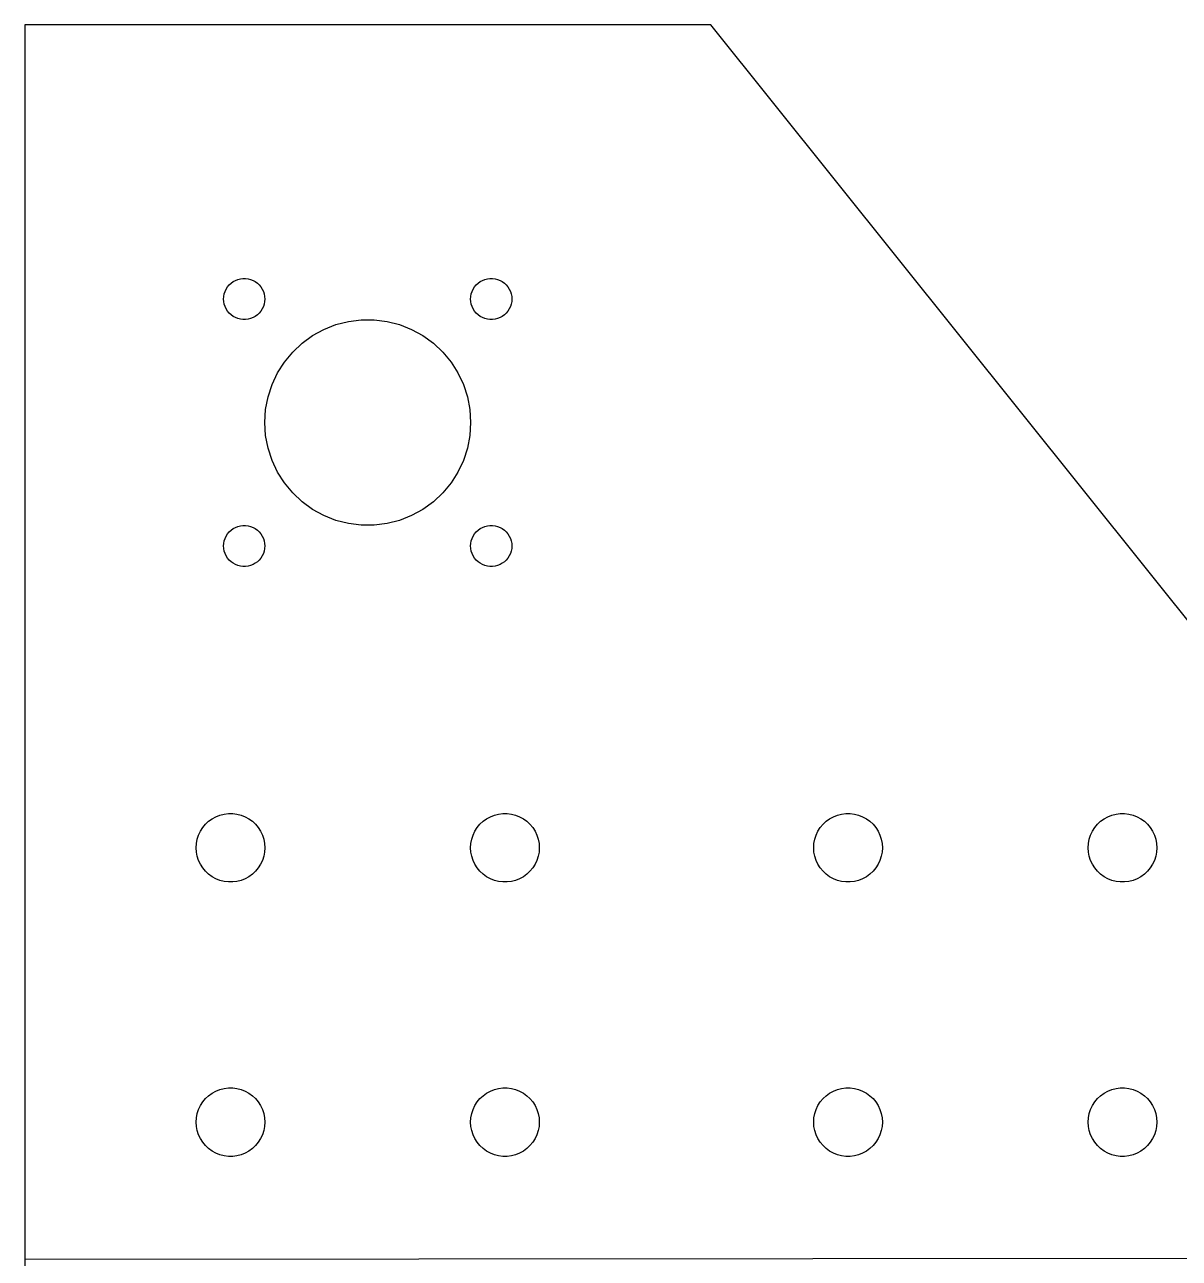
# Model space of a CAD drawing. Extents: x 0 to 330, y 0 to 287.
# Drawn here: x 0 to 84.1, y 100.1 to 190 of the extents above; entities that cross this region are included whole.
import ezdxf

# ---------------------------------------------------------------- set-up
doc = ezdxf.new("R2010")
doc.units = 0
doc.layers.add('LAYER_1', color=7, linetype='CONTINUOUS')

msp = doc.modelspace()

# ---------------------------------------------------------------- linework, layer by layer
at = {"layer": 'LAYER_1', "color": 7}
for p, q in [((49.999999, 189.999968), (0, 189.999968)), ((0, 189.999968), (0, 0)), ((90.000001, 139.99997), (49.999999, 189.999968)), ((14.6855, 170.722571), (14.7865, 170.881668)), ((14.7865, 170.881668), (14.9066, 171.02677)), ((14.9066, 171.02677), (15.0439, 171.155771)), ((15.0439, 171.155771), (15.1963, 171.266469)), ((15.1963, 171.266469), (15.3613, 171.35717)), ((15.3613, 171.35717), (15.5365, 171.426568)), ((15.5365, 171.426568), (15.7189, 171.473369)), ((15.7189, 171.473369), (15.9058, 171.496963)), ((15.9058, 171.496969), (16.0942, 171.496969)), ((16.0942, 171.496969), (16.2811, 171.473375)), ((16.2811, 171.473369), (16.4635, 171.426568)), ((16.4635, 171.426568), (16.6387, 171.35717)), ((16.6387, 171.35717), (16.8037, 171.266469)), ((16.8037, 171.266469), (16.9561, 171.155771)), ((16.9561, 171.155771), (17.0935, 171.02677)), ((17.0935, 171.02677), (17.2135, 170.881668)), ((17.2135, 170.881668), (17.3145, 170.722571)), ((32.685499, 170.722571), (32.786501, 170.881668)), ((32.786501, 170.881668), (32.906502, 171.02677)), ((32.906502, 171.02677), (33.043899, 171.155771)), ((33.043899, 171.155771), (33.196301, 171.266469)), ((33.196301, 171.266469), (33.3613, 171.35717)), ((33.3613, 171.35717), (33.536501, 171.426568)), ((33.536501, 171.426568), (33.718901, 171.473369)), ((33.718901, 171.473369), (33.9058, 171.496963)), ((33.9058, 171.496969), (34.0942, 171.496969)), ((34.0942, 171.496969), (34.281099, 171.473375)), ((34.281099, 171.473369), (34.463499, 171.426568)), ((34.463499, 171.426568), (34.6387, 171.35717)), ((34.6387, 171.35717), (34.803701, 171.266469)), ((34.803701, 171.266469), (34.956101, 171.155771)), ((34.956101, 171.155771), (35.093399, 171.02677)), ((35.093399, 171.02677), (35.213499, 170.881668)), ((35.213499, 170.881668), (35.314501, 170.722571)), ((14.5, 169.999969), (14.5118, 170.187968)), ((14.5118, 169.811969), (14.5, 169.999969)), ((14.5118, 170.187968), (14.5471, 170.372971)), ((14.5471, 170.372971), (14.6053, 170.552171)), ((14.6053, 170.552171), (14.6855, 170.722571)), ((17.3145, 170.722571), (17.3947, 170.552171)), ((17.3947, 170.552171), (17.4529, 170.372971)), ((17.4529, 170.372971), (17.4882, 170.187968)), ((17.4882, 170.187968), (17.5, 169.999969)), ((17.5, 169.999969), (17.4882, 169.811969)), ((32.5, 169.999969), (32.511797, 170.187968)), ((32.5118, 169.811969), (32.500003, 169.999969)), ((32.5118, 170.187968), (32.5471, 170.372971)), ((32.5471, 170.372971), (32.6053, 170.552171)), ((32.6053, 170.552171), (32.685499, 170.722571)), ((35.314501, 170.722571), (35.3947, 170.552171)), ((35.3947, 170.552171), (35.452899, 170.372971)), ((35.452899, 170.372971), (35.4882, 170.187968)), ((35.4882, 170.187968), (35.499997, 169.999969)), ((35.5, 169.999969), (35.488203, 169.811969)), ((14.5471, 169.62697), (14.5118, 169.811969)), ((14.6053, 169.44777), (14.5471, 169.62697)), ((14.6855, 169.27737), (14.6053, 169.44777)), ((14.7865, 169.11827), (14.6855, 169.27737)), ((14.9066, 168.973168), (14.7865, 169.11827)), ((17.2135, 169.11827), (17.0935, 168.973168)), ((17.3145, 169.27737), (17.2135, 169.11827)), ((17.3947, 169.44777), (17.3145, 169.27737)), ((17.4529, 169.62697), (17.3947, 169.44777)), ((17.4882, 169.811969), (17.4529, 169.62697)), ((32.5471, 169.62697), (32.5118, 169.811969)), ((32.6053, 169.44777), (32.5471, 169.62697)), ((32.685499, 169.27737), (32.6053, 169.44777)), ((32.786501, 169.11827), (32.685499, 169.27737)), ((32.906502, 168.973168), (32.786501, 169.11827)), ((35.213499, 169.11827), (35.093399, 168.973168)), ((35.314501, 169.27737), (35.213499, 169.11827)), ((35.3947, 169.44777), (35.314501, 169.27737)), ((35.452899, 169.62697), (35.3947, 169.44777)), ((35.4882, 169.811969), (35.452899, 169.62697)), ((15.0439, 168.84417), (14.9066, 168.973168)), ((15.1963, 168.733469), (15.0439, 168.84417)), ((15.3613, 168.642669), (15.1963, 168.733469)), ((15.5365, 168.573369), (15.3613, 168.642669)), ((15.7189, 168.526569), (15.5365, 168.573369)), ((15.9058, 168.50287), (15.7189, 168.526577)), ((16.0942, 168.50287), (15.9058, 168.50287)), ((16.2811, 168.526569), (16.0942, 168.502862)), ((16.4635, 168.573369), (16.2811, 168.526569)), ((16.6387, 168.642669), (16.4635, 168.573369)), ((16.8037, 168.733469), (16.6387, 168.642669)), ((16.9561, 168.84417), (16.8037, 168.733469)), ((17.0935, 168.973168), (16.9561, 168.84417)), ((22.6824, 168.132869), (23.5947, 168.367071)), ((23.5947, 168.367071), (24.5291, 168.485169)), ((24.5291, 168.485169), (25.4709, 168.485169)), ((25.4709, 168.485169), (26.4053, 168.367071)), ((26.4053, 168.367071), (27.3176, 168.132869)), ((33.043899, 168.84417), (32.906502, 168.973168)), ((33.196301, 168.733469), (33.043899, 168.84417)), ((33.3613, 168.642669), (33.196301, 168.733469)), ((33.536501, 168.573369), (33.3613, 168.642669)), ((33.718901, 168.526569), (33.536501, 168.573369)), ((33.9058, 168.50287), (33.718901, 168.526577)), ((34.0942, 168.50287), (33.9058, 168.50287)), ((34.281099, 168.526569), (34.0942, 168.502862)), ((34.463499, 168.573369), (34.281099, 168.526569)), ((34.6387, 168.642669), (34.463499, 168.573369)), ((34.803701, 168.733469), (34.6387, 168.642669)), ((34.956101, 168.84417), (34.803701, 168.733469)), ((35.093399, 168.973168), (34.956101, 168.84417)), ((20.2193, 166.778769), (20.9813, 167.332469)), ((20.9813, 167.332469), (21.8067, 167.78617)), ((21.8067, 167.78617), (22.6824, 168.132869)), ((27.3176, 168.132869), (28.1933, 167.78617)), ((28.1933, 167.78617), (29.018698, 167.332469)), ((29.018698, 167.332469), (29.780701, 166.778769)), ((19.5327, 166.134069), (20.2193, 166.778769)), ((29.780701, 166.778769), (30.4673, 166.134069)), ((18.9324, 165.408369), (19.5327, 166.134069)), ((30.4673, 166.134069), (31.067601, 165.408369)), ((18.0267, 163.760868), (18.4277, 164.613069)), ((18.4277, 164.613069), (18.9324, 165.408369)), ((31.067601, 165.408369), (31.572299, 164.613069)), ((31.572299, 164.613069), (31.9733, 163.760868)), ((17.7356, 162.865168), (18.0267, 163.760868)), ((31.9733, 163.760868), (32.264401, 162.865168)), ((17.5591, 161.93997), (17.7356, 162.865168)), ((32.264401, 162.865168), (32.4409, 161.93997)), ((17.5, 160.99997), (17.5591, 161.93997)), ((32.4409, 161.93997), (32.5, 160.99997)), ((17.5591, 160.05997), (17.5, 160.99997)), ((32.5, 160.99997), (32.4409, 160.05997)), ((17.7356, 159.134769), (17.5591, 160.05997)), ((32.4409, 160.05997), (32.264401, 159.134769)), ((18.0267, 158.239069), (17.7356, 159.134769)), ((32.264401, 159.134769), (31.9733, 158.239069)), ((18.4277, 157.386871), (18.0267, 158.239069)), ((18.9324, 156.591569), (18.4277, 157.386871)), ((31.572299, 157.386871), (31.067601, 156.591569)), ((31.9733, 158.239069), (31.572299, 157.386871)), ((19.5327, 155.865871), (18.9324, 156.591569)), ((31.067601, 156.591569), (30.4673, 155.865871)), ((20.2193, 155.221168), (19.5327, 155.865871)), ((30.4673, 155.865871), (29.780701, 155.221168)), ((20.9813, 154.667471), (20.2193, 155.221168)), ((29.780701, 155.221168), (29.018698, 154.667471)), ((21.8067, 154.21377), (20.9813, 154.667471)), ((22.6824, 153.867069), (21.8067, 154.21377)), ((23.5947, 153.632869), (22.6824, 153.867069)), ((27.3176, 153.867069), (26.4053, 153.632869)), ((28.1933, 154.21377), (27.3176, 153.867069)), ((29.018698, 154.667471), (28.1933, 154.21377)), ((14.6855, 152.72257), (14.7865, 152.88167)), ((14.7865, 152.88167), (14.9066, 153.026769)), ((14.9066, 153.026769), (15.0439, 153.15577)), ((15.0439, 153.15577), (15.1963, 153.266469)), ((15.1963, 153.266469), (15.3613, 153.357268)), ((15.3613, 153.357268), (15.5365, 153.426571)), ((15.5365, 153.426571), (15.7189, 153.473369)), ((15.7189, 153.473369), (15.9058, 153.497075)), ((15.9058, 153.49707), (16.0942, 153.49707)), ((16.0942, 153.49707), (16.2811, 153.473363)), ((16.2811, 153.473369), (16.4635, 153.426571)), ((16.4635, 153.426571), (16.6387, 153.357268)), ((16.6387, 153.357268), (16.8037, 153.266469)), ((16.8037, 153.266469), (16.9561, 153.15577)), ((16.9561, 153.15577), (17.0935, 153.026769)), ((17.0935, 153.026769), (17.2135, 152.88167)), ((17.2135, 152.88167), (17.3145, 152.72257)), ((24.5291, 153.514768), (23.5947, 153.632869)), ((25.4709, 153.514768), (24.5291, 153.514768)), ((26.4053, 153.632869), (25.4709, 153.514768)), ((32.685499, 152.72257), (32.786501, 152.88167)), ((32.786501, 152.88167), (32.906502, 153.026769)), ((32.906502, 153.026769), (33.043899, 153.15577)), ((33.043899, 153.15577), (33.196301, 153.266469)), ((33.196301, 153.266469), (33.3613, 153.357268)), ((33.3613, 153.357268), (33.536501, 153.426571)), ((33.536501, 153.426571), (33.718901, 153.473369)), ((33.718901, 153.473369), (33.9058, 153.497075)), ((33.9058, 153.49707), (34.0942, 153.49707)), ((34.0942, 153.49707), (34.281099, 153.473363)), ((34.281099, 153.473369), (34.463499, 153.426571)), ((34.463499, 153.426571), (34.6387, 153.357268)), ((34.6387, 153.357268), (34.803701, 153.266469)), ((34.803701, 153.266469), (34.956101, 153.15577)), ((34.956101, 153.15577), (35.093399, 153.026769)), ((35.093399, 153.026769), (35.213499, 152.88167)), ((35.213499, 152.88167), (35.314501, 152.72257)), ((14.5, 151.999968), (14.5118, 152.187971)), ((14.5118, 151.811969), (14.5, 151.999968)), ((14.5118, 152.187971), (14.5471, 152.37297)), ((14.5471, 152.37297), (14.6053, 152.55217)), ((14.6053, 152.55217), (14.6855, 152.72257)), ((17.3145, 152.72257), (17.3947, 152.55217)), ((17.3947, 152.55217), (17.4529, 152.37297)), ((17.4529, 152.37297), (17.4882, 152.187971)), ((17.4882, 152.187971), (17.5, 151.999968)), ((17.5, 151.999968), (17.4882, 151.811969)), ((32.5, 151.999968), (32.511797, 152.187971)), ((32.5118, 151.811969), (32.500003, 151.999968)), ((32.5118, 152.187971), (32.5471, 152.37297)), ((32.5471, 152.37297), (32.6053, 152.55217)), ((32.6053, 152.55217), (32.685499, 152.72257)), ((35.314501, 152.72257), (35.3947, 152.55217)), ((35.3947, 152.55217), (35.452899, 152.37297)), ((35.452899, 152.37297), (35.4882, 152.187971)), ((35.4882, 152.187971), (35.499997, 151.999968)), ((35.5, 151.999968), (35.488203, 151.811969)), ((14.5471, 151.626969), (14.5118, 151.811969)), ((14.6053, 151.447769), (14.5471, 151.626969)), ((14.6855, 151.277369), (14.6053, 151.447769)), ((14.7865, 151.118269), (14.6855, 151.277369)), ((14.9066, 150.97317), (14.7865, 151.118269)), ((17.2135, 151.118269), (17.0935, 150.97317)), ((17.3145, 151.277369), (17.2135, 151.118269)), ((17.3947, 151.447769), (17.3145, 151.277369)), ((17.4529, 151.626969), (17.3947, 151.447769)), ((17.4882, 151.811969), (17.4529, 151.626969)), ((32.5471, 151.626969), (32.5118, 151.811969)), ((32.6053, 151.447769), (32.5471, 151.626969)), ((32.685499, 151.277369), (32.6053, 151.447769)), ((32.786501, 151.118269), (32.685499, 151.277369)), ((32.906502, 150.97317), (32.786501, 151.118269)), ((35.213499, 151.118269), (35.093399, 150.97317)), ((35.314501, 151.277369), (35.213499, 151.118269)), ((35.3947, 151.447769), (35.314501, 151.277369)), ((35.452899, 151.626969), (35.3947, 151.447769)), ((35.4882, 151.811969), (35.452899, 151.626969)), ((15.0439, 150.844169), (14.9066, 150.97317)), ((15.1963, 150.733468), (15.0439, 150.844169)), ((15.3613, 150.64277), (15.1963, 150.733468)), ((15.5365, 150.573369), (15.3613, 150.64277)), ((15.7189, 150.526568), (15.5365, 150.573369)), ((15.9058, 150.502968), (15.7189, 150.526562)), ((16.0942, 150.502968), (15.9058, 150.502968)), ((16.2811, 150.526568), (16.0942, 150.502974)), ((16.4635, 150.573369), (16.2811, 150.526568)), ((16.6387, 150.64277), (16.4635, 150.573369)), ((16.8037, 150.733468), (16.6387, 150.64277)), ((16.9561, 150.844169), (16.8037, 150.733468)), ((17.0935, 150.97317), (16.9561, 150.844169)), ((33.043899, 150.844169), (32.906502, 150.97317)), ((33.196301, 150.733468), (33.043899, 150.844169)), ((33.3613, 150.64277), (33.196301, 150.733468)), ((33.536501, 150.573369), (33.3613, 150.64277)), ((33.718901, 150.526568), (33.536501, 150.573369)), ((33.9058, 150.502968), (33.718901, 150.526562)), ((34.0942, 150.502968), (33.9058, 150.502968)), ((34.281099, 150.526568), (34.0942, 150.502974)), ((34.463499, 150.573369), (34.281099, 150.526568)), ((34.6387, 150.64277), (34.463499, 150.573369)), ((34.803701, 150.733468), (34.6387, 150.64277)), ((34.956101, 150.844169), (34.803701, 150.733468)), ((35.093399, 150.97317), (34.956101, 150.844169)), ((13.6604, 132.110769), (13.9356, 132.262069)), ((13.9356, 132.262069), (14.2275, 132.377571)), ((14.2275, 132.377571), (14.5316, 132.45567)), ((14.5316, 132.45567), (14.843, 132.495068)), ((14.843, 132.495068), (15.157, 132.495068)), ((15.157, 132.495068), (15.4685, 132.45567)), ((15.4685, 132.45567), (15.7726, 132.377571)), ((15.7726, 132.377571), (16.0645, 132.262069)), ((16.0645, 132.262069), (16.3396, 132.110769)), ((33.660399, 132.110769), (33.935501, 132.262069)), ((33.935501, 132.262069), (34.2274, 132.377571)), ((34.2274, 132.377571), (34.5315, 132.45567)), ((34.5315, 132.45567), (34.843, 132.495068)), ((34.843, 132.495068), (35.157001, 132.495068)), ((35.157001, 132.495068), (35.468399, 132.45567)), ((35.468399, 132.45567), (35.772499, 132.377571)), ((35.772499, 132.377571), (36.064399, 132.262069)), ((36.064399, 132.262069), (36.339599, 132.110769)), ((58.6604, 132.110769), (58.9356, 132.262069)), ((58.9356, 132.262069), (59.2275, 132.377571)), ((59.2275, 132.377571), (59.5316, 132.45567)), ((59.5316, 132.45567), (59.843001, 132.495068)), ((59.843001, 132.495068), (60.156999, 132.495068)), ((60.156999, 132.495068), (60.468499, 132.45567)), ((60.468499, 132.45567), (60.772599, 132.377571)), ((60.772599, 132.377571), (61.064501, 132.262069)), ((61.064501, 132.262069), (61.3396, 132.110769)), ((78.660399, 132.110769), (78.935501, 132.262069)), ((78.935501, 132.262069), (79.227401, 132.377571)), ((79.227401, 132.377571), (79.531501, 132.45567)), ((79.531501, 132.45567), (79.843001, 132.495068)), ((79.843001, 132.495068), (80.157001, 132.495068)), ((80.157001, 132.495068), (80.468399, 132.45567)), ((80.468399, 132.45567), (80.7725, 132.377571)), ((80.7725, 132.377571), (81.064399, 132.262069)), ((81.064399, 132.262069), (81.3396, 132.110769)), ((12.8092, 131.20437), (12.9775, 131.46947)), ((12.9775, 131.46947), (13.1776, 131.711368)), ((13.1776, 131.711368), (13.4064, 131.926269)), ((13.4064, 131.926269), (13.6604, 132.110769)), ((16.3396, 132.110769), (16.5936, 131.926269)), ((16.5936, 131.926269), (16.8224, 131.711368)), ((16.8224, 131.711368), (17.0226, 131.46947)), ((17.0226, 131.46947), (17.1908, 131.20437)), ((32.8092, 131.20437), (32.977401, 131.46947)), ((32.977401, 131.46947), (33.177601, 131.711368)), ((33.177601, 131.711368), (33.406399, 131.926269)), ((33.406399, 131.926269), (33.660399, 132.110769)), ((36.339599, 132.110769), (36.593599, 131.926269)), ((36.593599, 131.926269), (36.8224, 131.711368)), ((36.8224, 131.711368), (37.022501, 131.46947)), ((37.022501, 131.46947), (37.190799, 131.20437)), ((57.809201, 131.20437), (57.977501, 131.46947)), ((57.977501, 131.46947), (58.177599, 131.711368)), ((58.177599, 131.711368), (58.4064, 131.926269)), ((58.4064, 131.926269), (58.6604, 132.110769)), ((61.3396, 132.110769), (61.5936, 131.926269)), ((61.5936, 131.926269), (61.822401, 131.711368)), ((61.822401, 131.711368), (62.022601, 131.46947)), ((62.022601, 131.46947), (62.190799, 131.20437)), ((77.8092, 131.20437), (77.977399, 131.46947)), ((77.977399, 131.46947), (78.177599, 131.711368)), ((78.177599, 131.711368), (78.406399, 131.926269)), ((78.406399, 131.926269), (78.660399, 132.110769)), ((81.3396, 132.110769), (81.5936, 131.926269)), ((81.5936, 131.926269), (81.8224, 131.711368)), ((81.8224, 131.711368), (82.022501, 131.46947)), ((82.022501, 131.46947), (82.190799, 131.20437)), ((12.5197, 130.31327), (12.5786, 130.621669)), ((12.5786, 130.621669), (12.6756, 130.920268)), ((12.6756, 130.920268), (12.8092, 131.20437)), ((17.1908, 131.20437), (17.3244, 130.920268)), ((17.3244, 130.920268), (17.4215, 130.621669)), ((17.4215, 130.621669), (17.4803, 130.31327)), ((32.519699, 130.31327), (32.5785, 130.621669)), ((32.5785, 130.621669), (32.675601, 130.920268)), ((32.675601, 130.920268), (32.8092, 131.20437)), ((37.190799, 131.20437), (37.3244, 130.920268)), ((37.3244, 130.920268), (37.421399, 130.621669)), ((37.421399, 130.621669), (37.480299, 130.31327)), ((57.5197, 130.31327), (57.5786, 130.621669)), ((57.5786, 130.621669), (57.675599, 130.920268)), ((57.675599, 130.920268), (57.809201, 131.20437)), ((62.190799, 131.20437), (62.324401, 130.920268)), ((62.324401, 130.920268), (62.421499, 130.621669)), ((62.421499, 130.621669), (62.4803, 130.31327)), ((77.519699, 130.31327), (77.5785, 130.621669)), ((77.5785, 130.621669), (77.675599, 130.920268)), ((77.675599, 130.920268), (77.8092, 131.20437)), ((82.190799, 131.20437), (82.3244, 130.920268)), ((82.3244, 130.920268), (82.4214, 130.621669)), ((82.4214, 130.621669), (82.4803, 130.31327)), ((12.5, 129.99997), (12.519699, 130.31327)), ((12.5197, 129.686669), (12.500001, 129.99997)), ((12.5786, 129.378268), (12.5197, 129.686669)), ((17.4803, 129.686669), (17.4215, 129.378268)), ((17.4803, 130.31327), (17.499999, 129.99997)), ((17.5, 129.99997), (17.480301, 129.686669)), ((32.5, 129.99997), (32.519699, 130.31327)), ((32.519699, 129.686669), (32.5, 129.99997)), ((32.5785, 129.378268), (32.519699, 129.686669)), ((37.480299, 129.686669), (37.421399, 129.378268)), ((37.480299, 130.31327), (37.499998, 129.99997)), ((37.500001, 129.99997), (37.480302, 129.686669)), ((57.500001, 129.99997), (57.5197, 130.31327)), ((57.5197, 129.686669), (57.500001, 129.99997)), ((57.5786, 129.378268), (57.5197, 129.686669)), ((62.4803, 129.686669), (62.421499, 129.378268)), ((62.4803, 130.31327), (62.499999, 129.99997)), ((62.499999, 129.99997), (62.4803, 129.686669)), ((77.5, 129.99997), (77.519699, 130.31327)), ((77.519699, 129.686669), (77.5, 129.99997)), ((77.5785, 129.378268), (77.519699, 129.686669)), ((82.4803, 129.686669), (82.4214, 129.378268)), ((82.4803, 130.31327), (82.499999, 129.99997)), ((82.499999, 129.99997), (82.4803, 129.686669)), ((12.6756, 129.079669), (12.5786, 129.378268)), ((12.8092, 128.79557), (12.6756, 129.079669)), ((12.9775, 128.53047), (12.8092, 128.79557)), ((17.1908, 128.79557), (17.0226, 128.53047)), ((17.3244, 129.079669), (17.1908, 128.79557)), ((17.4215, 129.378268), (17.3244, 129.079669)), ((32.675601, 129.079669), (32.5785, 129.378268)), ((32.8092, 128.79557), (32.675601, 129.079669)), ((32.977401, 128.53047), (32.8092, 128.79557)), ((37.190799, 128.79557), (37.022501, 128.53047)), ((37.3244, 129.079669), (37.190799, 128.79557)), ((37.421399, 129.378268), (37.3244, 129.079669)), ((57.675599, 129.079669), (57.5786, 129.378268)), ((57.809201, 128.79557), (57.675599, 129.079669)), ((57.977501, 128.53047), (57.809201, 128.79557)), ((62.190799, 128.79557), (62.022601, 128.53047)), ((62.324401, 129.079669), (62.190799, 128.79557)), ((62.421499, 129.378268), (62.324401, 129.079669)), ((77.675599, 129.079669), (77.5785, 129.378268)), ((77.8092, 128.79557), (77.675599, 129.079669)), ((77.977399, 128.53047), (77.8092, 128.79557)), ((82.190799, 128.79557), (82.022501, 128.53047)), ((82.3244, 129.079669), (82.190799, 128.79557)), ((82.4214, 129.378268), (82.3244, 129.079669)), ((13.1776, 128.288569), (12.9775, 128.53047)), ((13.4064, 128.073671), (13.1776, 128.288569)), ((13.6604, 127.889171), (13.4064, 128.073671)), ((13.9356, 127.737869), (13.6604, 127.889171)), ((14.2275, 127.62227), (13.9356, 127.737869)), ((16.0645, 127.737869), (15.7726, 127.62227)), ((16.3396, 127.889171), (16.0645, 127.737869)), ((16.5936, 128.073671), (16.3396, 127.889171)), ((16.8224, 128.288569), (16.5936, 128.073671)), ((17.0226, 128.53047), (16.8224, 128.288569)), ((33.177601, 128.288569), (32.977401, 128.53047)), ((33.406399, 128.073671), (33.177601, 128.288569)), ((33.660399, 127.889171), (33.406399, 128.073671)), ((33.935501, 127.737869), (33.660399, 127.889171)), ((34.2274, 127.62227), (33.935501, 127.737869)), ((36.064399, 127.737869), (35.772499, 127.62227)), ((36.339599, 127.889171), (36.064399, 127.737869)), ((36.593599, 128.073671), (36.339599, 127.889171)), ((36.8224, 128.288569), (36.593599, 128.073671)), ((37.022501, 128.53047), (36.8224, 128.288569)), ((58.177599, 128.288569), (57.977501, 128.53047)), ((58.4064, 128.073671), (58.177599, 128.288569)), ((58.6604, 127.889171), (58.4064, 128.073671)), ((58.9356, 127.737869), (58.6604, 127.889171)), ((59.2275, 127.62227), (58.9356, 127.737869)), ((61.064501, 127.737869), (60.772599, 127.62227)), ((61.3396, 127.889171), (61.064501, 127.737869)), ((61.5936, 128.073671), (61.3396, 127.889171)), ((61.822401, 128.288569), (61.5936, 128.073671)), ((62.022601, 128.53047), (61.822401, 128.288569)), ((78.177599, 128.288569), (77.977399, 128.53047)), ((78.406399, 128.073671), (78.177599, 128.288569)), ((78.660399, 127.889171), (78.406399, 128.073671)), ((78.935501, 127.737869), (78.660399, 127.889171)), ((79.227401, 127.62227), (78.935501, 127.737869)), ((81.064399, 127.737869), (80.7725, 127.62227)), ((81.3396, 127.889171), (81.064399, 127.737869)), ((81.5936, 128.073671), (81.3396, 127.889171)), ((81.8224, 128.288569), (81.5936, 128.073671)), ((82.022501, 128.53047), (81.8224, 128.288569)), ((14.5316, 127.54427), (14.2275, 127.62227)), ((14.843, 127.504869), (14.5316, 127.54427)), ((15.157, 127.504869), (14.843, 127.504869)), ((15.4685, 127.54427), (15.157, 127.504869)), ((15.7726, 127.62227), (15.4685, 127.54427)), ((34.5315, 127.54427), (34.2274, 127.62227)), ((34.843, 127.504869), (34.5315, 127.54427)), ((35.157001, 127.504869), (34.843, 127.504869)), ((35.468399, 127.54427), (35.157001, 127.504869)), ((35.772499, 127.62227), (35.468399, 127.54427)), ((59.5316, 127.54427), (59.2275, 127.62227)), ((59.843001, 127.504869), (59.5316, 127.54427)), ((60.156999, 127.504869), (59.843001, 127.504869)), ((60.468499, 127.54427), (60.156999, 127.504869)), ((60.772599, 127.62227), (60.468499, 127.54427)), ((79.531501, 127.54427), (79.227401, 127.62227)), ((79.843001, 127.504869), (79.531501, 127.54427)), ((80.157001, 127.504869), (79.843001, 127.504869)), ((80.468399, 127.54427), (80.157001, 127.504869)), ((80.7725, 127.62227), (80.468399, 127.54427)), ((14.2275, 112.377673), (14.5316, 112.455679)), ((14.5316, 112.455679), (14.843, 112.495077)), ((14.843, 112.495077), (15.157, 112.495077)), ((15.157, 112.495077), (15.4685, 112.455679)), ((15.4685, 112.455679), (15.7726, 112.377673)), ((34.2274, 112.377673), (34.5315, 112.455679)), ((34.5315, 112.455679), (34.843, 112.495077)), ((34.843, 112.495077), (35.157001, 112.495077)), ((35.157001, 112.495077), (35.468399, 112.455679)), ((35.468399, 112.455679), (35.772499, 112.377673)), ((59.2275, 112.377673), (59.5316, 112.455679)), ((59.5316, 112.455679), (59.843001, 112.495077)), ((59.843001, 112.495077), (60.156999, 112.495077)), ((60.156999, 112.495077), (60.468499, 112.455679)), ((60.468499, 112.455679), (60.772599, 112.377673)), ((79.227401, 112.377673), (79.531501, 112.455679)), ((79.531501, 112.455679), (79.843001, 112.495077)), ((79.843001, 112.495077), (80.157001, 112.495077)), ((80.157001, 112.495077), (80.468399, 112.455679)), ((80.468399, 112.455679), (80.7725, 112.377673)), ((12.9775, 111.469482), (13.1776, 111.711374)), ((13.1776, 111.711374), (13.4064, 111.926258)), ((13.4064, 111.926258), (13.6604, 112.110775)), ((13.6604, 112.110775), (13.9356, 112.262075)), ((13.9356, 112.262075), (14.2275, 112.377673)), ((15.7726, 112.377673), (16.0645, 112.262075)), ((16.0645, 112.262075), (16.3396, 112.110775)), ((16.3396, 112.110775), (16.5936, 111.926258)), ((16.5936, 111.926258), (16.8224, 111.711374)), ((16.8224, 111.711374), (17.0226, 111.469482)), ((32.977401, 111.469482), (33.177601, 111.711374)), ((33.177601, 111.711374), (33.406399, 111.926258)), ((33.406399, 111.926258), (33.660399, 112.110775)), ((33.660399, 112.110775), (33.935501, 112.262075)), ((33.935501, 112.262075), (34.2274, 112.377673)), ((35.772499, 112.377673), (36.064399, 112.262075)), ((36.064399, 112.262075), (36.339599, 112.110775)), ((36.339599, 112.110775), (36.593599, 111.926258)), ((36.593599, 111.926258), (36.8224, 111.711374)), ((36.8224, 111.711374), (37.022501, 111.469482)), ((57.977501, 111.469482), (58.177599, 111.711374)), ((58.177599, 111.711374), (58.4064, 111.926258)), ((58.4064, 111.926258), (58.6604, 112.110775)), ((58.6604, 112.110775), (58.9356, 112.262075)), ((58.9356, 112.262075), (59.2275, 112.377673)), ((60.772599, 112.377673), (61.064501, 112.262075)), ((61.064501, 112.262075), (61.3396, 112.110775)), ((61.3396, 112.110775), (61.5936, 111.926258)), ((61.5936, 111.926258), (61.822401, 111.711374)), ((61.822401, 111.711374), (62.022601, 111.469482)), ((77.977399, 111.469482), (78.177599, 111.711374)), ((78.177599, 111.711374), (78.406399, 111.926258)), ((78.406399, 111.926258), (78.660399, 112.110775)), ((78.660399, 112.110775), (78.935501, 112.262075)), ((78.935501, 112.262075), (79.227401, 112.377673)), ((80.7725, 112.377673), (81.064399, 112.262075)), ((81.064399, 112.262075), (81.3396, 112.110775)), ((81.3396, 112.110775), (81.5936, 111.926258)), ((81.5936, 111.926258), (81.8224, 111.711374)), ((81.8224, 111.711374), (82.022501, 111.469482)), ((12.5197, 110.313274), (12.5786, 110.621658)), ((12.5786, 110.621658), (12.6756, 110.920277)), ((12.6756, 110.920277), (12.8092, 111.204362)), ((12.8092, 111.204362), (12.9775, 111.469482)), ((17.0226, 111.469482), (17.1908, 111.204362)), ((17.1908, 111.204362), (17.3244, 110.920277)), ((17.3244, 110.920277), (17.4215, 110.621658)), ((17.4215, 110.621658), (17.4803, 110.313274)), ((32.519699, 110.313274), (32.5785, 110.621658)), ((32.5785, 110.621658), (32.675601, 110.920277)), ((32.675601, 110.920277), (32.8092, 111.204362)), ((32.8092, 111.204362), (32.977401, 111.469482)), ((37.022501, 111.469482), (37.190799, 111.204362)), ((37.190799, 111.204362), (37.3244, 110.920277)), ((37.3244, 110.920277), (37.421399, 110.621658)), ((37.421399, 110.621658), (37.480299, 110.313274)), ((57.5197, 110.313274), (57.5786, 110.621658)), ((57.5786, 110.621658), (57.675599, 110.920277)), ((57.675599, 110.920277), (57.809201, 111.204362)), ((57.809201, 111.204362), (57.977501, 111.469482)), ((62.022601, 111.469482), (62.190799, 111.204362)), ((62.190799, 111.204362), (62.324401, 110.920277)), ((62.324401, 110.920277), (62.421499, 110.621658)), ((62.421499, 110.621658), (62.4803, 110.313274)), ((77.519699, 110.313274), (77.5785, 110.621658)), ((77.5785, 110.621658), (77.675599, 110.920277)), ((77.675599, 110.920277), (77.8092, 111.204362)), ((77.8092, 111.204362), (77.977399, 111.469482)), ((82.022501, 111.469482), (82.190799, 111.204362)), ((82.190799, 111.204362), (82.3244, 110.920277)), ((82.3244, 110.920277), (82.4214, 110.621658)), ((82.4214, 110.621658), (82.4803, 110.313274)), ((12.5, 109.999979), (12.519699, 110.313274)), ((12.5197, 109.686656), (12.500001, 109.999979)), ((17.4803, 110.313274), (17.499999, 109.999979)), ((17.5, 109.999979), (17.480301, 109.686656)), ((32.5, 109.999979), (32.519699, 110.313274)), ((32.519699, 109.686656), (32.5, 109.999979)), ((37.480299, 110.313274), (37.499998, 109.999979)), ((37.500001, 109.999979), (37.480302, 109.686656)), ((57.500001, 109.999979), (57.5197, 110.313274)), ((57.5197, 109.686656), (57.500001, 109.999979)), ((62.4803, 110.313274), (62.499999, 109.999979)), ((62.499999, 109.999979), (62.4803, 109.686656)), ((77.5, 109.999979), (77.519699, 110.313274)), ((77.519699, 109.686656), (77.5, 109.999979)), ((82.4803, 110.313274), (82.499999, 109.999979)), ((82.499999, 109.999979), (82.4803, 109.686656)), ((12.5786, 109.378243), (12.5197, 109.686656)), ((12.6756, 109.07968), (12.5786, 109.378243)), ((12.8092, 108.795596), (12.6756, 109.07968)), ((17.3244, 109.07968), (17.1908, 108.795596)), ((17.4215, 109.378243), (17.3244, 109.07968)), ((17.4803, 109.686656), (17.4215, 109.378243)), ((32.5785, 109.378243), (32.519699, 109.686656)), ((32.675601, 109.07968), (32.5785, 109.378243)), ((32.8092, 108.795596), (32.675601, 109.07968)), ((37.3244, 109.07968), (37.190799, 108.795596)), ((37.421399, 109.378243), (37.3244, 109.07968)), ((37.480299, 109.686656), (37.421399, 109.378243)), ((57.5786, 109.378243), (57.5197, 109.686656)), ((57.675599, 109.07968), (57.5786, 109.378243)), ((57.809201, 108.795596), (57.675599, 109.07968)), ((62.324401, 109.07968), (62.190799, 108.795596)), ((62.421499, 109.378243), (62.324401, 109.07968)), ((62.4803, 109.686656), (62.421499, 109.378243)), ((77.5785, 109.378243), (77.519699, 109.686656)), ((77.675599, 109.07968), (77.5785, 109.378243)), ((77.8092, 108.795596), (77.675599, 109.07968)), ((82.3244, 109.07968), (82.190799, 108.795596)), ((82.4214, 109.378243), (82.3244, 109.07968)), ((82.4803, 109.686656), (82.4214, 109.378243)), ((12.9775, 108.530532), (12.8092, 108.795596)), ((13.1776, 108.288612), (12.9775, 108.530532)), ((13.4064, 108.073699), (13.1776, 108.288612)), ((13.6604, 107.889154), (13.4064, 108.073699)), ((16.5936, 108.073699), (16.3396, 107.889154)), ((16.8224, 108.288612), (16.5936, 108.073699)), ((17.0226, 108.530532), (16.8224, 108.288612)), ((17.1908, 108.795596), (17.0226, 108.530532)), ((32.977401, 108.530532), (32.8092, 108.795596)), ((33.177601, 108.288612), (32.977401, 108.530532)), ((33.406399, 108.073699), (33.177601, 108.288612)), ((33.660399, 107.889154), (33.406399, 108.073699)), ((36.593599, 108.073699), (36.339599, 107.889154)), ((36.8224, 108.288612), (36.593599, 108.073699)), ((37.022501, 108.530532), (36.8224, 108.288612)), ((37.190799, 108.795596), (37.022501, 108.530532)), ((57.977501, 108.530532), (57.809201, 108.795596)), ((58.177599, 108.288612), (57.977501, 108.530532)), ((58.4064, 108.073699), (58.177599, 108.288612)), ((58.6604, 107.889154), (58.4064, 108.073699)), ((61.5936, 108.073699), (61.3396, 107.889154)), ((61.822401, 108.288612), (61.5936, 108.073699)), ((62.022601, 108.530532), (61.822401, 108.288612)), ((62.190799, 108.795596), (62.022601, 108.530532)), ((77.977399, 108.530532), (77.8092, 108.795596)), ((78.177599, 108.288612), (77.977399, 108.530532)), ((78.406399, 108.073699), (78.177599, 108.288612)), ((78.660399, 107.889154), (78.406399, 108.073699)), ((81.5936, 108.073699), (81.3396, 107.889154)), ((81.8224, 108.288612), (81.5936, 108.073699)), ((82.022501, 108.530532), (81.8224, 108.288612)), ((82.190799, 108.795596), (82.022501, 108.530532)), ((13.9356, 107.737911), (13.6604, 107.889154)), ((14.2275, 107.622341), (13.9356, 107.737911)), ((14.5316, 107.544279), (14.2275, 107.622341)), ((14.843, 107.504909), (14.5316, 107.544279)), ((15.157, 107.504909), (14.843, 107.504909)), ((15.4685, 107.544279), (15.157, 107.504909)), ((15.7726, 107.622341), (15.4685, 107.544279)), ((16.0645, 107.737911), (15.7726, 107.622341)), ((16.3396, 107.889154), (16.0645, 107.737911)), ((33.935501, 107.737911), (33.660399, 107.889154)), ((34.2274, 107.622341), (33.935501, 107.737911)), ((34.5315, 107.544279), (34.2274, 107.622341)), ((34.843, 107.504909), (34.5315, 107.544279)), ((35.157001, 107.504909), (34.843, 107.504909)), ((35.468399, 107.544279), (35.157001, 107.504909)), ((35.772499, 107.622341), (35.468399, 107.544279)), ((36.064399, 107.737911), (35.772499, 107.622341)), ((36.339599, 107.889154), (36.064399, 107.737911)), ((58.9356, 107.737911), (58.6604, 107.889154)), ((59.2275, 107.622341), (58.9356, 107.737911)), ((59.5316, 107.544279), (59.2275, 107.622341)), ((59.843001, 107.504909), (59.5316, 107.544279)), ((60.156999, 107.504909), (59.843001, 107.504909)), ((60.468499, 107.544279), (60.156999, 107.504909)), ((60.772599, 107.622341), (60.468499, 107.544279)), ((61.064501, 107.737911), (60.772599, 107.622341)), ((61.3396, 107.889154), (61.064501, 107.737911)), ((78.935501, 107.737911), (78.660399, 107.889154)), ((79.227401, 107.622341), (78.935501, 107.737911)), ((79.531501, 107.544279), (79.227401, 107.622341)), ((79.843001, 107.504909), (79.531501, 107.544279)), ((80.157001, 107.504909), (79.843001, 107.504909)), ((80.468399, 107.544279), (80.157001, 107.504909)), ((80.7725, 107.622341), (80.468399, 107.544279)), ((81.064399, 107.737911), (80.7725, 107.622341)), ((81.3396, 107.889154), (81.064399, 107.737911)), ((0, 99.999971), (270.000002, 100.282193))]:
    msp.add_line(p, q, dxfattribs=at)

doc.saveas('drawing.dxf')
